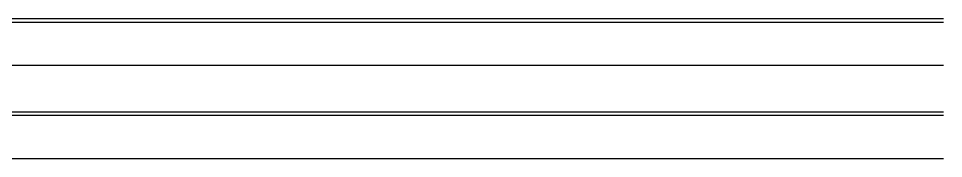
# Model space of a CAD drawing. Header units: millimetres. Extents: x -69382 to 174843, y -46375 to 101648.
# Drawn here: x 154973 to 174843, y -6074 to -3074 of the extents above; entities that cross this region are included whole.
import ezdxf

# ---------------------------------------------------------------- set-up
doc = ezdxf.new("R2010")
doc.units = ezdxf.units.MM
doc.header["$LTSCALE"] = 1000
doc.layers.add('-길작업', color=255, linetype='Continuous')

msp = doc.modelspace()

# ---------------------------------------------------------------- linework, layer by layer
at = {"layer": '-길작업', "color": 4}
msp.add_line((139926.9594, -3073.7866), (174842.7213, -3073.7866), dxfattribs=at)
at = {"layer": '-길작업', "color": 3}
for p, q in [((139926.9594, -3154.2521), (174842.7213, -3154.2521)), ((139926.9594, -5071.8686), (174842.7213, -5071.8686)), ((139926.9594, -5073.7866), (174842.7213, -5073.7866))]:
    msp.add_line(p, q, dxfattribs=at)
at = {"layer": '-길작업', "color": 5}
msp.add_line((139926.9594, -4073.7866), (174842.7213, -4073.7866), dxfattribs=at)
at = {"layer": '-길작업', "color": 6}
msp.add_line((139926.9594, -5145.7866), (174842.7213, -5145.7866), dxfattribs=at)
at = {"layer": '-길작업', "color": 2}
msp.add_line((139926.9594, -6073.7866), (174842.7213, -6073.7866), dxfattribs=at)

doc.saveas('drawing.dxf')
